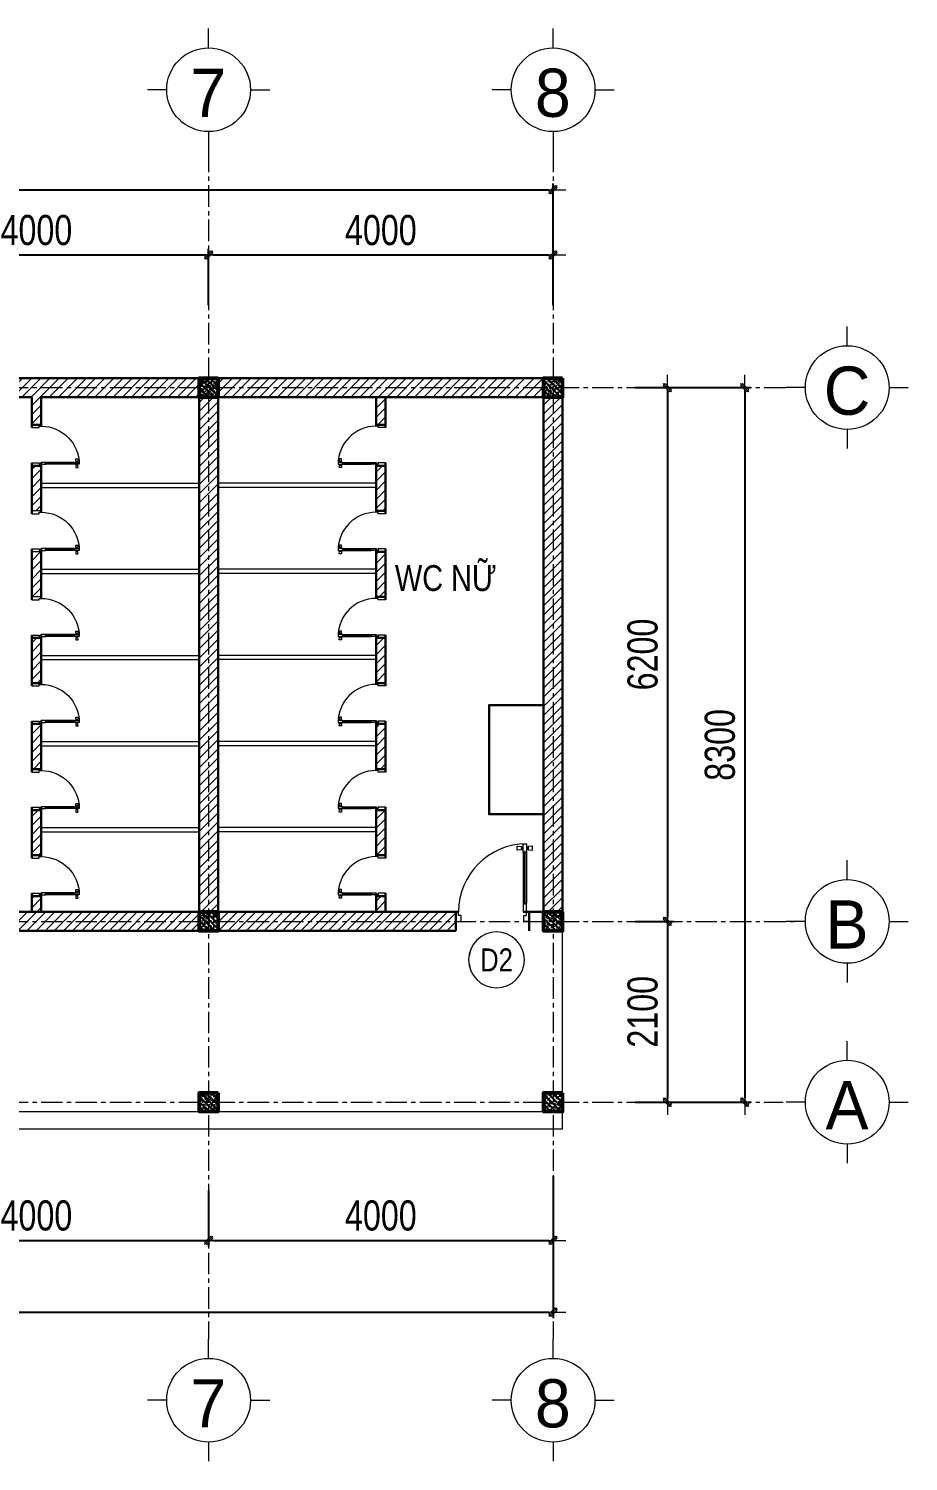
# Model space of a CAD drawing. Header units: millimetres. Extents: x 5243337 to 5938936, y 490824 to 785930.
# Drawn here: x 5715836 to 5726052, y 666091 to 682733 of the extents above; entities that cross this region are included whole.
import ezdxf
from ezdxf.enums import TextEntityAlignment as Align

# ---------------------------------------------------------------- set-up
doc = ezdxf.new("R2010")
doc.units = ezdxf.units.MM
doc.header["$MEASUREMENT"] = 0
doc.header["$PDMODE"] = 32
doc.linetypes.add('ACAD_ISO07W100', pattern=[3, 0, -3])
doc.linetypes.add('CENTER', pattern=[2, 1.25, -0.25, 0.25, -0.25])
doc.layers.get('0').update_dxf_attribs({"lineweight": 0})
doc.layers.get('Defpoints').update_dxf_attribs({"lineweight": 0})
for name, color, linetype, lineweight in [('0.15_Cua', 144, 'Continuous', 15), ('A-WIPEOUT', 254, 'ACAD_ISO07W100', 0), ('cat1', 30, 'Continuous', 50), ('dim', 144, 'Continuous', 13), ('hatch1', 136, 'Continuous', 9), ('LC Dim', 8, 'Continuous', 18), ('LC ISO', 153, 'Continuous', 13), ('LC Net dam 1', 30, 'Continuous', 30), ('LC Net manh', 9, 'Continuous', 5), ('LC Text2', 7, 'Continuous', 25), ('text', 1, 'Continuous', 20), ('thay1', 63, 'Continuous', 18), ('truc', 76, 'CENTER', 9)]:
    doc.layers.add(name, color=color, linetype=linetype, lineweight=lineweight)
doc.layers.add('KICHTHUOC', color=9, linetype='Continuous')
doc.styles.add('EG Hai', font='VHAVANB.TTF')
doc.styles.add('General text 2', font='arial.ttf')
doc.styles.add('HOATBIF', font='hoatbif.shx', dxfattribs={"width": 0.8})
doc.styles.add('T2', font='VHARIAL.TTF', dxfattribs={"width": 0.8})
doc.dimstyles.new('1-100', dxfattribs={"dimscale": 100, "dimtxt": 2.5, "dimasz": 0.35, "dimexe": 0.5, "dimexo": 0, "dimgap": 0.8, "dimtad": 1, "dimdec": 0, "dimzin": 0, "dimdsep": 46, "dimtxsty": 'HOATBIF', "dimblk1": 'DOT', "dimblk2": 'DOT', "dimsah": 1, "dimcen": -1, "dimdle": 1, "dimclrd": 256, "dimclre": 256, "dimclrt": 4, "dimadec": 3, "dimazin": 2, "dimtfac": 0.333333, "dimtdec": 0, "dimtix": 1, "dimtmove": 2, "dimatfit": 3, "dimldrblk": 'DOT', "dimfxl": 1, "dimtvp": 0.833333, "dimtolj": 1, "dimtzin": 0, "dimarcsym": 0})
pattern_1 = [(45, (-21012.93, -22090.29), (-53.0330086, 53.0330086), [])]

# ---------------------------------------------------------------- blocks, each defined once
blk = doc.blocks.new('c220')
at = {"layer": 'hatch1'}
h = blk.add_hatch(dxfattribs=at)
h.set_pattern_fill('VATLIEU04', color=256, scale=10, pattern_type=2)
h.set_pattern_definition([(50, (-5272447.8, -640396.75), (71.72601826, -6.2752135), [7.5, -82.5]), (355, (-5272447.8, -640396.75), (-13.8751334, 75.2192134), [6, -66]), (100.4514, (-5272441.82, -640397.274), (57.8509382, 68.9439542), [6.374019, -70.1142112]), (46.1842, (-5272447.8, -640376.75), (106.7241049, -16.5519014), [11.25, -123.75]), (96.6356, (-5272438.9, -640378.13), (93.4662706, 97.411787), [9.5610288, -105.1713]), (351.1842, (-5272447.8, -640376.75), (93.4661945, 97.41186), [9, -99]), (21, (-5272437.8, -640381.75), (59.6907052, -40.26188907), [7.5, -82.5]), (326, (-5272437.8, -640381.75), (24.3315332, 72.5150045), [6, -66]), (71.4514, (-5272432.825, -640385.11), (84.0222629, 32.2530497), [6.374019, -70.1142112]), (37.5, (-5272447.8, -640396.752), (1.21598553, 33.28938538), [0, -65.2, 0, -67, 0, -66.25]), (7.5, (-5272447.8, -640396.75), (26.30695374, 39.4411712), [0, -38.2, 0, -63.7, 0, -25.25]), (327.5, (-5272470.1, -640396.752), (53.38224362, -2.25548717), [0, -25, 0, -78, 0, -103.5]), (317.5, (-5272480.1, -640396.75), (58.31861693, 10.01049823), [0, -32.5, 0, -51.8, 0, -73.5]), (45, (-5272447.8, -640396.75), (-30.0520382, 30.0520382), []), (45, (-5272447.8, -640384.5), (-30.0520382, 30.0520382), [])])
h.paths.add_polyline_path([(110, -110), (-110, -110), (-110, 110), (110, 110)])
at = {"layer": 'cat1'}
blk.add_lwpolyline([(110, -110), (-110, -110), (-110, 110), (110, 110)], close=True, dxfattribs=at)
blk = doc.blocks.new('DOT')
at = {"layer": 'dim'}
for p, q in [((-3, 0), (3, 0)), ((-1, -1), (1, 1))]:
    blk.add_line(p, q, dxfattribs=at)
blk.add_lwpolyline([(0.5, 1), (-1, -0.5), (-0.5, -1), (1, 0.5)], close=True, dxfattribs=at)
blk = doc.blocks.new('*D751')
at = {"layer": 'Defpoints', "color": 0, "ltscale": 300, "transparency": 16777216}
for p in [(5722876, 678563), (5722876, 672363), (5723254, 672363)]:
    blk.add_point(p, dxfattribs=at)
at = {"layer": 'LC Dim', "lineweight": -2, "ltscale": 300, "transparency": 16777216}
for p, q in [((5722876, 678563), (5723324, 678563)), ((5723254, 678514), (5723254, 672412)), ((5722876, 672363), (5723324, 672363))]:
    blk.add_line(p, q, dxfattribs=at)
at = {"layer": 'LC Dim', "lineweight": -2, "ltscale": 300, "transparency": 16777216, "xscale": 49, "yscale": 49, "zscale": 49}
for p, rotation in [((5723254, 678563), 90), ((5723254, 672363), 270)]:
    blk.add_blockref('DOT', p, dxfattribs=dict(at, rotation=rotation))
at = {"layer": 'LC Dim', "color": 4, "ltscale": 300, "transparency": 16777216, "insert": (5722967, 675463), "char_height": 350, "attachment_point": 5, "rotation": 90, "style": 'HOATBIF'}
blk.add_mtext('\\A1;6200', dxfattribs=at)
blk = doc.blocks.new('_Dot')
at = {"color": 0, "linetype": 'ByBlock', "lineweight": -2}
blk.add_line((-0.5, 0), (-1, 0), dxfattribs=at)
at = {"color": 0, "linetype": 'ByBlock', "const_width": 0.5}
blk.add_lwpolyline([(-0.25, 0, 1), (0.25, 0, 1)], format="xyb", close=True, dxfattribs=at)
blk = doc.blocks.new('*D752')
at = {"layer": 'Defpoints', "color": 0, "ltscale": 300, "transparency": 16777216}
for p in [(5722876, 672363), (5722876, 670263), (5723254, 670263)]:
    blk.add_point(p, dxfattribs=at)
at = {"layer": 'LC Dim', "lineweight": -2, "ltscale": 300, "transparency": 16777216}
for p, q in [((5722876, 672363), (5723324, 672363)), ((5723254, 672314), (5723254, 670312)), ((5722876, 670263), (5723324, 670263))]:
    blk.add_line(p, q, dxfattribs=at)
at = {"layer": 'LC Dim', "lineweight": -2, "ltscale": 300, "transparency": 16777216, "xscale": 49, "yscale": 49, "zscale": 49}
for p, rotation in [((5723254, 672363), 90), ((5723254, 670263), 270)]:
    blk.add_blockref('DOT', p, dxfattribs=dict(at, rotation=rotation))
at = {"layer": 'LC Dim', "color": 4, "ltscale": 300, "transparency": 16777216, "insert": (5722967, 671313), "char_height": 350, "attachment_point": 5, "rotation": 90, "style": 'HOATBIF'}
blk.add_mtext('\\A1;2100', dxfattribs=at)
blk = doc.blocks.new('*D753')
at = {"layer": 'Defpoints', "color": 0, "ltscale": 300, "transparency": 16777216}
for p in [(5722876, 678563), (5722876, 670263), (5724152, 670263)]:
    blk.add_point(p, dxfattribs=at)
at = {"layer": 'LC Dim', "lineweight": -2, "ltscale": 300, "transparency": 16777216}
for p, q in [((5722876, 678563), (5724222, 678563)), ((5724152, 678514), (5724152, 670312)), ((5722876, 670263), (5724222, 670263))]:
    blk.add_line(p, q, dxfattribs=at)
at = {"layer": 'LC Dim', "lineweight": -2, "ltscale": 300, "transparency": 16777216, "xscale": 49, "yscale": 49, "zscale": 49}
for p, rotation in [((5724152, 678563), 90), ((5724152, 670263), 270)]:
    blk.add_blockref('DOT', p, dxfattribs=dict(at, rotation=rotation))
at = {"layer": 'LC Dim', "color": 4, "ltscale": 300, "transparency": 16777216, "insert": (5723865, 674413), "char_height": 350, "attachment_point": 5, "rotation": 90, "style": 'HOATBIF'}
blk.add_mtext('\\A1;8300', dxfattribs=at)
blk = doc.blocks.new('*D754')
at = {"layer": 'Defpoints', "color": 0, "ltscale": 300, "transparency": 16777216}
for p in [(5721926, 680862), (5693926, 679618), (5721926, 679618)]:
    blk.add_point(p, dxfattribs=at)
at = {"layer": 'LC Dim', "lineweight": -2, "ltscale": 300, "transparency": 16777216}
for p, q in [((5693926, 679618), (5693926, 680932)), ((5693975, 680862), (5721877, 680862)), ((5721926, 679618), (5721926, 680932))]:
    blk.add_line(p, q, dxfattribs=at)
at = {"layer": 'LC Dim', "lineweight": -2, "ltscale": 300, "transparency": 16777216, "xscale": 49, "yscale": 49, "zscale": 49, "rotation": 180}
blk.add_blockref('DOT', (5693926, 680862), dxfattribs=at)
at = {"layer": 'LC Dim', "lineweight": -2, "ltscale": 300, "transparency": 16777216, "xscale": 49, "yscale": 49, "zscale": 49}
blk.add_blockref('DOT', (5721926, 680862), dxfattribs=at)
at = {"layer": 'LC Dim', "color": 4, "ltscale": 300, "transparency": 16777216, "insert": (5707926, 681149), "char_height": 350, "attachment_point": 5, "style": 'HOATBIF'}
blk.add_mtext('\\A1;28000', dxfattribs=at)
blk = doc.blocks.new('*D758')
at = {"layer": 'Defpoints', "color": 0, "ltscale": 300, "transparency": 16777216}
for p in [(5717926, 680104), (5717926, 679520), (5713926, 679324)]:
    blk.add_point(p, dxfattribs=at)
at = {"layer": 'LC Dim', "lineweight": -2, "ltscale": 300, "transparency": 16777216}
for p, q in [((5713926, 679324), (5713926, 680174)), ((5717926, 679520), (5717926, 680174)), ((5713975, 680104), (5717877, 680104))]:
    blk.add_line(p, q, dxfattribs=at)
at = {"layer": 'LC Dim', "lineweight": -2, "ltscale": 300, "transparency": 16777216, "xscale": 49, "yscale": 49, "zscale": 49, "rotation": 180}
blk.add_blockref('DOT', (5713926, 680104), dxfattribs=at)
at = {"layer": 'LC Dim', "lineweight": -2, "ltscale": 300, "transparency": 16777216, "xscale": 49, "yscale": 49, "zscale": 49}
blk.add_blockref('DOT', (5717926, 680104), dxfattribs=at)
at = {"layer": 'LC Dim', "color": 4, "ltscale": 300, "transparency": 16777216, "insert": (5715926, 680391), "char_height": 350, "attachment_point": 5, "style": 'HOATBIF'}
blk.add_mtext('\\A1;4000', dxfattribs=at)
blk = doc.blocks.new('*D759')
at = {"layer": 'Defpoints', "color": 0, "ltscale": 300, "transparency": 16777216}
for p in [(5721926, 680104), (5717926, 679520), (5721926, 679520)]:
    blk.add_point(p, dxfattribs=at)
at = {"layer": 'LC Dim', "lineweight": -2, "ltscale": 300, "transparency": 16777216}
for p, q in [((5717926, 679520), (5717926, 680174)), ((5721926, 679520), (5721926, 680174)), ((5717975, 680104), (5721877, 680104))]:
    blk.add_line(p, q, dxfattribs=at)
at = {"layer": 'LC Dim', "lineweight": -2, "ltscale": 300, "transparency": 16777216, "xscale": 49, "yscale": 49, "zscale": 49, "rotation": 180}
blk.add_blockref('DOT', (5717926, 680104), dxfattribs=at)
at = {"layer": 'LC Dim', "lineweight": -2, "ltscale": 300, "transparency": 16777216, "xscale": 49, "yscale": 49, "zscale": 49}
blk.add_blockref('DOT', (5721926, 680104), dxfattribs=at)
at = {"layer": 'LC Dim', "color": 4, "ltscale": 300, "transparency": 16777216, "insert": (5719926, 680391), "char_height": 350, "attachment_point": 5, "style": 'HOATBIF'}
blk.add_mtext('\\A1;4000', dxfattribs=at)
blk = doc.blocks.new('*U311')
for p, q in [((-70, -690), (-70, -100)), ((-30, -690), (-30, -100))]:
    blk.add_line(p, q)
at = {"color": 8, "lineweight": 9}
for p, q in [((-53, -700), (-53, -90)), ((-48, -700), (-48, -90))]:
    blk.add_line(p, q, dxfattribs=at)
for points in [[(-820, 0), (-850, 0), (-850, 196), (-790, 196), (-790, 40), (-820, 40)], [(-30, 0), (0, 0), (0, 196), (-60, 196), (-60, 40), (-30, 40)]]:
    blk.add_lwpolyline(points, close=True)
for points in [[(-55, -100), (-70, -100), (-70, 0), (-30, 0), (-30, -100), (-45, -100), (-45, -90), (-55, -90), (-55, -100)], [(-80, -735), (-90, -735), (-90, -745), (-80, -745)], [(-55, -690), (-70, -690), (-70, -790), (-30, -790), (-30, -690), (-45, -690), (-45, -700), (-55, -700), (-55, -690)], [(-20, -735), (-10, -735), (-10, -745), (-20, -745)]]:
    blk.add_lwpolyline(points)
for points in [[(-95, -720), (-135, -716, 0.443716), (-140, -721), (-140, -759, 0.443716), (-135, -764), (-95, -760, 0.385314), (-90, -755), (-90, -725, 0.385314)], [(-5, -720), (35, -716, -0.443716), (40, -721), (40, -759, -0.443716), (35, -764), (-5, -760, -0.385314), (-10, -755), (-10, -725, -0.385314)]]:
    blk.add_lwpolyline(points, format="xyb", close=True)
for centre, radius, start, end in [((-30, 0), 790, 180, 270), ((-53, -99), 8.25, 186.4342, 273.2898), ((-47, -99), 8.25, 266.7102, 353.5658), ((-53, -691), 8.25, 86.7102, 173.5658), ((-47, -691), 8.25, 6.4342, 93.2898)]:
    blk.add_arc(centre, radius, start, end, dxfattribs=at)
for centre, start, end in [((-30, -740), 143.1301, 216.8699), ((-70, -740), 323.1301, 36.8699)]:
    blk.add_arc(centre, 50, start, end)
blk = doc.blocks.new('*U313')
for p, q in [((-70, -690), (-70, -100)), ((-30, -690), (-30, -100))]:
    blk.add_line(p, q)
at = {"color": 8, "lineweight": 9}
for p, q in [((-53, -700), (-53, -90)), ((-48, -700), (-48, -90))]:
    blk.add_line(p, q, dxfattribs=at)
for points in [[(-820, 0), (-850, 0), (-850, 196), (-790, 196), (-790, 40), (-820, 40)], [(-30, 0), (0, 0), (0, 196), (-60, 196), (-60, 40), (-30, 40)]]:
    blk.add_lwpolyline(points, close=True)
for points in [[(-55, -100), (-70, -100), (-70, 0), (-30, 0), (-30, -100), (-45, -100), (-45, -90), (-55, -90), (-55, -100)], [(-80, -735), (-90, -735), (-90, -745), (-80, -745)], [(-55, -690), (-70, -690), (-70, -790), (-30, -790), (-30, -690), (-45, -690), (-45, -700), (-55, -700), (-55, -690)], [(-20, -735), (-10, -735), (-10, -745), (-20, -745)]]:
    blk.add_lwpolyline(points)
for points in [[(-95, -720), (-135, -716, 0.443716), (-140, -721), (-140, -759, 0.443716), (-135, -764), (-95, -760, 0.385314), (-90, -755), (-90, -725, 0.385314)], [(-5, -720), (35, -716, -0.443716), (40, -721), (40, -759, -0.443716), (35, -764), (-5, -760, -0.385314), (-10, -755), (-10, -725, -0.385314)]]:
    blk.add_lwpolyline(points, format="xyb", close=True)
for centre, radius, start, end in [((-30, 0), 790, 180, 270), ((-53, -99), 8.25, 186.4342, 273.2898), ((-47, -99), 8.25, 266.7102, 353.5658), ((-53, -691), 8.25, 86.7102, 173.5658), ((-47, -691), 8.25, 6.4342, 93.2898)]:
    blk.add_arc(centre, radius, start, end, dxfattribs=at)
for centre, start, end in [((-30, -740), 143.1301, 216.8699), ((-70, -740), 323.1301, 36.8699)]:
    blk.add_arc(centre, 50, start, end)
blk = doc.blocks.new('*U312')
for p, q in [((-70, 690), (-70, 100)), ((-30, 690), (-30, 100))]:
    blk.add_line(p, q)
at = {"color": 8, "lineweight": 9}
for p, q in [((-53, 700), (-53, 90)), ((-48, 700), (-48, 90))]:
    blk.add_line(p, q, dxfattribs=at)
for points in [[(-95, 720), (-135, 716, -0.443716), (-140, 721), (-140, 759, -0.443716), (-135, 764), (-95, 760, -0.385314), (-90, 755), (-90, 725, -0.385314)], [(-5, 720), (35, 716, 0.443716), (40, 721), (40, 759, 0.443716), (35, 764), (-5, 760, 0.385314), (-10, 755), (-10, 725, 0.385314)]]:
    blk.add_lwpolyline(points, format="xyb", close=True)
for points in [[(-80, 735), (-90, 735), (-90, 745), (-80, 745)], [(-55, 690), (-70, 690), (-70, 790), (-30, 790), (-30, 690), (-45, 690), (-45, 700), (-55, 700), (-55, 690)], [(-20, 735), (-10, 735), (-10, 745), (-20, 745)], [(-55, 100), (-70, 100), (-70, 0), (-30, 0), (-30, 100), (-45, 100), (-45, 90), (-55, 90), (-55, 100)]]:
    blk.add_lwpolyline(points)
for points in [[(-30, 0), (0, 0), (0, -110), (-60, -110), (-60, -40), (-30, -40)], [(-820, 0), (-850, 0), (-850, -110), (-790, -110), (-790, -40), (-820, -40)]]:
    blk.add_lwpolyline(points, close=True)
for centre, radius, start, end in [((-30, 0), 790, 90, 180), ((-53, 691), 8.25, 186.4342, 273.2898), ((-47, 691), 8.25, 266.7102, 353.5658), ((-53, 99), 8.25, 86.7102, 173.5658), ((-47, 99), 8.25, 6.4342, 93.2898)]:
    blk.add_arc(centre, radius, start, end, dxfattribs=at)
for centre, start, end in [((-30, 740), 143.1301, 216.8699), ((-70, 740), 323.1301, 36.8699)]:
    blk.add_arc(centre, 50, start, end)
blk = doc.blocks.new('TTRUC')
at = {"layer": 'LC ISO'}
for p, q in [((0, 6.95), (0, 10.13)), ((-6.95, 0), (-10.13, 0)), ((6.95, 0), (10.13, 0)), ((0, -6.95), (0, -10.13))]:
    blk.add_line(p, q, dxfattribs=at)
at = {"layer": 'LC Net manh'}
blk.add_circle((0, 0), 6.95, dxfattribs=at)
blk = doc.blocks.new('*D765')
at = {"layer": 'Defpoints', "color": 0, "transparency": 16777216}
for p in [(5713926, 669237), (5717926, 669237), (5717926, 668658)]:
    blk.add_point(p, dxfattribs=at)
at = {"layer": 'LC Dim', "lineweight": -2, "transparency": 16777216}
for p, q in [((5713926, 669237), (5713926, 668588)), ((5717926, 669237), (5717926, 668588)), ((5713975, 668658), (5717877, 668658))]:
    blk.add_line(p, q, dxfattribs=at)
at = {"layer": 'LC Dim', "lineweight": -2, "transparency": 16777216, "xscale": 49, "yscale": 49, "zscale": 49, "rotation": 180}
blk.add_blockref('DOT', (5713926, 668658), dxfattribs=at)
at = {"layer": 'LC Dim', "lineweight": -2, "transparency": 16777216, "xscale": 49, "yscale": 49, "zscale": 49}
blk.add_blockref('DOT', (5717926, 668658), dxfattribs=at)
at = {"layer": 'LC Dim', "color": 4, "transparency": 16777216, "insert": (5715926, 668945), "char_height": 350, "attachment_point": 5, "style": 'HOATBIF'}
blk.add_mtext('\\A1;4000', dxfattribs=at)
blk = doc.blocks.new('*D766')
at = {"layer": 'Defpoints', "color": 0, "transparency": 16777216}
for p in [(5721926, 669405), (5717926, 669237), (5721926, 668658)]:
    blk.add_point(p, dxfattribs=at)
at = {"layer": 'LC Dim', "lineweight": -2, "transparency": 16777216}
for p, q in [((5721926, 669405), (5721926, 668588)), ((5717926, 669237), (5717926, 668588)), ((5717975, 668658), (5721877, 668658))]:
    blk.add_line(p, q, dxfattribs=at)
at = {"layer": 'LC Dim', "lineweight": -2, "transparency": 16777216, "xscale": 49, "yscale": 49, "zscale": 49, "rotation": 180}
blk.add_blockref('DOT', (5717926, 668658), dxfattribs=at)
at = {"layer": 'LC Dim', "lineweight": -2, "transparency": 16777216, "xscale": 49, "yscale": 49, "zscale": 49}
blk.add_blockref('DOT', (5721926, 668658), dxfattribs=at)
at = {"layer": 'LC Dim', "color": 4, "transparency": 16777216, "insert": (5719926, 668945), "char_height": 350, "attachment_point": 5, "style": 'HOATBIF'}
blk.add_mtext('\\A1;4000', dxfattribs=at)
blk = doc.blocks.new('*D767')
at = {"layer": 'Defpoints', "color": 0, "transparency": 16777216}
for p in [(5693926, 669196), (5721926, 669196), (5721926, 667824)]:
    blk.add_point(p, dxfattribs=at)
at = {"layer": 'LC Dim', "lineweight": -2, "transparency": 16777216}
for p, q in [((5693926, 669196), (5693926, 667754)), ((5721926, 669196), (5721926, 667754)), ((5693975, 667824), (5721877, 667824))]:
    blk.add_line(p, q, dxfattribs=at)
at = {"layer": 'LC Dim', "lineweight": -2, "transparency": 16777216, "xscale": 49, "yscale": 49, "zscale": 49, "rotation": 180}
blk.add_blockref('DOT', (5693926, 667824), dxfattribs=at)
at = {"layer": 'LC Dim', "lineweight": -2, "transparency": 16777216, "xscale": 49, "yscale": 49, "zscale": 49}
blk.add_blockref('DOT', (5721926, 667824), dxfattribs=at)
at = {"layer": 'LC Dim', "color": 4, "transparency": 16777216, "insert": (5707926, 668111), "char_height": 350, "attachment_point": 5, "style": 'HOATBIF'}
blk.add_mtext('\\A1;28000', dxfattribs=at)
blk = doc.blocks.new('*U19')
at = {"layer": 'A-WIPEOUT'}
blk.add_lwpolyline([(0, 4.25), (-2.5, 3.44), (-4.04, 1.31), (-4.04, -1.31), (-2.5, -3.44), (0, -4.25), (2.5, -3.44), (4.04, -1.31), (4.04, 1.31), (2.5, 3.44)], close=True, dxfattribs=at)
blk.add_wipeout([(0, 4.25), (-2.5, 3.44), (-4.04, 1.31), (-4.04, -1.31), (-2.5, -3.44), (0, -4.25), (2.5, -3.44), (4.04, -1.31), (4.04, 1.31), (2.5, 3.44)]).dxf.layer = 'A-WIPEOUT'
blk.add_circle((0, 0), 4.25)
at = {"layer": 'text', "style": 'General text 2', "width": 0.8, "flags": 8}
blk.add_attdef('SYMBOL', text='', height=3.5, dxfattribs=at).set_placement((0, 0), align=Align.MIDDLE_CENTER)

msp = doc.modelspace()

# ---------------------------------------------------------------- hatches: boundary and pattern name
at = {"layer": 'hatch1'}
h = msp.add_hatch(dxfattribs=at)
h.set_pattern_fill('ANSI31', color=256, scale=600)
h.set_pattern_definition(pattern_1)
h.paths.add_polyline_path([(5694036.1, 678453.2), (5694510.1, 678453.2), (5694510.1, 678673.2), (5693816.1, 678673.2), (5693816.1, 672253.2), (5694510.1, 672253.2), (5694510.1, 672473.2), (5694036.1, 672473.2)])
h.paths.add_polyline_path([(5696410.1, 678673.2), (5695510.1, 678673.2), (5695510.1, 678453.2), (5696410.1, 678453.2)])
h.paths.add_polyline_path([(5698442.1, 678673.2), (5697410.1, 678673.2), (5697410.1, 678453.2), (5698442.1, 678453.2)])
h.paths.add_polyline_path([(5700076.1, 678673.2), (5699442.1, 678673.2), (5699442.1, 678453.2), (5700076.1, 678453.2)])
h.paths.add_polyline_path([(5701816.1, 678673.2), (5701076.1, 678673.2), (5701076.1, 678453.2), (5701816.1, 678453.2)])
h.paths.add_polyline_path([(5705816.1, 678673.2), (5702036.1, 678673.2), (5702036.1, 678453.2), (5705816.1, 678453.2)])
h.paths.add_polyline_path([(5696410.1, 672473.2), (5695510.1, 672473.2), (5695510.1, 672253.2), (5696410.1, 672253.2)])
h.paths.add_polyline_path([(5698442.1, 672473.2), (5697410.1, 672473.2), (5697410.1, 672253.2), (5698442.1, 672253.2)])
h.paths.add_polyline_path([(5700076.1, 672473.2), (5699442.1, 672473.2), (5699442.1, 672253.2), (5700076.1, 672253.2)])
h.paths.add_polyline_path([(5701816.1, 672473.2), (5701276.1, 672473.2), (5701276.1, 672253.2), (5701816.1, 672253.2)])
h.paths.add_polyline_path([(5706036.1, 678673.2), (5705816.1, 678673.2), (5705816.1, 678453.2), (5705816.1, 672253.2), (5706036.1, 672253.2)])
h.paths.add_polyline_path([(5706510.1, 678673.2), (5706036.1, 678673.2), (5706036.1, 678453.2), (5706510.1, 678453.2)])
h.paths.add_polyline_path([(5708410.1, 678673.2), (5707510.1, 678673.2), (5707510.1, 678453.2), (5708410.1, 678453.2)])
h.paths.add_polyline_path([(5710442.1, 678673.2), (5709410.1, 678673.2), (5709410.1, 678453.2), (5710442.1, 678453.2)])
h.paths.add_polyline_path([(5712076.1, 678673.2), (5711442.1, 678673.2), (5711442.1, 678453.2), (5712076.1, 678453.2)])
h.paths.add_polyline_path([(5713816.1, 678673.2), (5713076.1, 678673.2), (5713076.1, 678453.2), (5713816.1, 678453.2)])
h.paths.add_polyline_path([(5721816.1, 678673.2), (5714036.1, 678673.2), (5714036.1, 678453.2), (5715871.1, 678453.2), (5715871.1, 678131.8), (5715981.1, 678131.8), (5715981.1, 678453.2), (5721816.1, 678453.2)])
h.paths.add_polyline_path([(5718036.1, 678453.2), (5717816.1, 678453.2), (5717816.1, 672473.2), (5718036.1, 672473.2)])
h.paths.add_polyline_path([(5719981.1, 678453.2), (5719871.1, 678453.2), (5719871.1, 678131.8), (5719981.1, 678131.8)], flags=17)
h.paths.add_polyline_path([(5720798.1, 672473.2), (5718036.1, 672473.2), (5718036.1, 672253.2), (5720798.1, 672253.2)])
h.paths.add_polyline_path([(5717816.1, 672473.2), (5715054.1, 672473.2), (5715054.1, 672253.2), (5717816.1, 672253.2)])
h.paths.add_polyline_path([(5706576.1, 672473.2), (5706036.1, 672473.2), (5706036.1, 672253.2), (5706576.1, 672253.2)])
h.paths.add_polyline_path([(5708410.1, 672473.2), (5707776.1, 672473.2), (5707776.1, 672253.2), (5708410.1, 672253.2)])
h.paths.add_polyline_path([(5710442.1, 672473.2), (5709410.1, 672473.2), (5709410.1, 672253.2), (5710442.1, 672253.2)])
h.paths.add_polyline_path([(5712202.6, 672473.2), (5711442.1, 672473.2), (5711442.1, 672253.2), (5712202.6, 672253.2)])
h.paths.add_polyline_path([(5713816.1, 672473.2), (5713202.6, 672473.2), (5713202.6, 672253.2), (5713816.1, 672253.2)])
h.paths.add_polyline_path([(5714204.1, 672473.2), (5714036.1, 672473.2), (5714036.1, 672253.2), (5714204.1, 672253.2)])
h = msp.add_hatch(dxfattribs=at)
h.set_pattern_fill('ANSI31', color=256, scale=600)
h.set_pattern_definition(pattern_1)
h.paths.add_polyline_path([(5722036.1, 678453.2), (5721816.1, 678453.2), (5721816.1, 672473.2), (5722036.1, 672473.2)])
h = msp.add_hatch(dxfattribs=at)
h.set_pattern_fill('ANSI31', color=256, scale=600)
h.set_pattern_definition(pattern_1)
h.paths.add_polyline_path([(5715981.1, 677655.8), (5715871.1, 677655.8), (5715871.1, 677131.8), (5715981.1, 677131.8)])
h.paths.add_polyline_path([(5715981.1, 676655.8), (5715871.1, 676655.8), (5715871.1, 676131.8), (5715981.1, 676131.8)])
h.paths.add_polyline_path([(5715981.1, 675655.8), (5715871.1, 675655.8), (5715871.1, 675131.8), (5715981.1, 675131.8)])
h.paths.add_polyline_path([(5715981.1, 674655.8), (5715871.1, 674655.8), (5715871.1, 674131.8), (5715981.1, 674131.8)])
h.paths.add_polyline_path([(5715981.1, 673655.8), (5715871.1, 673655.8), (5715871.1, 673131.8), (5715981.1, 673131.8)])
h.paths.add_polyline_path([(5715981.1, 672655.8), (5715871.1, 672655.8), (5715871.1, 672473.2), (5715981.1, 672473.2)])
h.paths.add_polyline_path([(5719981.1, 673655.8), (5719871.1, 673655.8), (5719871.1, 673131.8), (5719981.1, 673131.8)])
h.paths.add_polyline_path([(5719981.1, 674655.8), (5719871.1, 674655.8), (5719871.1, 674131.8), (5719981.1, 674131.8)])
h.paths.add_polyline_path([(5719981.1, 675655.8), (5719871.1, 675655.8), (5719871.1, 675131.8), (5719981.1, 675131.8)])
h.paths.add_polyline_path([(5719981.1, 676655.8), (5719871.1, 676655.8), (5719871.1, 676131.8), (5719981.1, 676131.8)])
h.paths.add_polyline_path([(5719981.1, 677655.8), (5719871.1, 677655.8), (5719871.1, 677131.8), (5719981.1, 677131.8)])
h.paths.add_polyline_path([(5719981.1, 672655.8), (5719871.1, 672655.8), (5719871.1, 672473.2), (5719981.1, 672473.2)])

# ---------------------------------------------------------------- linework, layer by layer
at = {"layer": 'LC ISO'}
for p, q in [((5715981.1, 677453.2), (5717816.1, 677453.2)), ((5715981.1, 677403.2), (5717816.1, 677403.2)), ((5719871.1, 677453.2), (5718036.1, 677453.2)), ((5719871.1, 677403.2), (5718036.1, 677403.2)), ((5715981.1, 676453.2), (5717816.1, 676453.2)), ((5715981.1, 676403.2), (5717816.1, 676403.2)), ((5719871.1, 676453.2), (5718036.1, 676453.2)), ((5719871.1, 676403.2), (5718036.1, 676403.2)), ((5715981.1, 675453.2), (5717816.1, 675453.2)), ((5715981.1, 675403.2), (5717816.1, 675403.2)), ((5719871.1, 675453.2), (5718036.1, 675453.2)), ((5719871.1, 675403.2), (5718036.1, 675403.2)), ((5715981.1, 674453.2), (5717816.1, 674453.2)), ((5715981.1, 674403.2), (5717816.1, 674403.2)), ((5719871.1, 674453.2), (5718036.1, 674453.2)), ((5719871.1, 674403.2), (5718036.1, 674403.2)), ((5715981.1, 673453.2), (5717816.1, 673453.2)), ((5715981.1, 673403.2), (5717816.1, 673403.2)), ((5719871.1, 673453.2), (5718036.1, 673453.2)), ((5719871.1, 673403.2), (5718036.1, 673403.2))]:
    msp.add_line(p, q, dxfattribs=at)
at = {"layer": 'LC Net dam 1'}
for p, q in [((5715871.1, 678098.2), (5715871.1, 678453.2)), ((5715981.1, 678115), (5715981.1, 678453.2)), ((5719871.1, 678115), (5719871.1, 678453.2)), ((5719981.1, 678098.2), (5719981.1, 678453.2)), ((5721816.1, 672473.2), (5721816.1, 678453.2)), ((5715981.1, 678131.8), (5715871.1, 678131.8)), ((5719871.1, 678131.8), (5719981.1, 678131.8)), ((5715871.1, 677098.2), (5715871.1, 677689.4)), ((5715981.1, 677655.8), (5715871.1, 677655.8)), ((5715981.1, 677115), (5715981.1, 677695)), ((5719871.1, 677115), (5719871.1, 677695)), ((5719871.1, 677655.8), (5719981.1, 677655.8)), ((5719871.1, 677655.8), (5719981.1, 677655.8)), ((5719981.1, 677098.2), (5719981.1, 677689.4)), ((5719871.1, 677131.8), (5719981.1, 677131.8)), ((5715871.1, 676098.2), (5715871.1, 676689.4)), ((5715981.1, 676115), (5715981.1, 676695)), ((5719871.1, 676115), (5719871.1, 676695)), ((5719871.1, 676655.8), (5719981.1, 676655.8)), ((5719981.1, 676098.2), (5719981.1, 676689.4)), ((5719871.1, 676131.8), (5719981.1, 676131.8)), ((5715871.1, 675098.2), (5715871.1, 675689.4)), ((5715871.1, 675655.8), (5715981.1, 675655.8)), ((5715981.1, 675115), (5715981.1, 675695)), ((5719871.1, 675115), (5719871.1, 675695)), ((5719871.1, 675655.8), (5719981.1, 675655.8)), ((5719981.1, 675098.2), (5719981.1, 675689.4)), ((5715871.1, 675131.8), (5715981.1, 675131.8)), ((5719871.1, 675131.8), (5719981.1, 675131.8)), ((5715871.1, 674098.2), (5715871.1, 674689.4)), ((5715871.1, 674655.8), (5715981.1, 674655.8)), ((5715981.1, 674115), (5715981.1, 674695)), ((5719871.1, 674115), (5719871.1, 674695)), ((5719871.1, 674655.8), (5719981.1, 674655.8)), ((5719981.1, 674098.2), (5719981.1, 674689.4)), ((5715871.1, 674131.8), (5715981.1, 674131.8)), ((5719871.1, 674131.8), (5719981.1, 674131.8)), ((5715871.1, 673098.2), (5715871.1, 673689.4)), ((5715871.1, 673655.8), (5715981.1, 673655.8)), ((5715981.1, 673115), (5715981.1, 673695)), ((5719871.1, 673115), (5719871.1, 673695)), ((5719871.1, 673655.8), (5719981.1, 673655.8)), ((5719981.1, 673098.2), (5719981.1, 673689.4)), ((5715871.1, 673131.8), (5715981.1, 673131.8)), ((5719871.1, 673131.8), (5719981.1, 673131.8)), ((5715871.1, 672473.2), (5715871.1, 672689.4)), ((5715871.1, 672655.8), (5715981.1, 672655.8)), ((5715981.1, 672473.2), (5715981.1, 672695)), ((5719871.1, 672473.2), (5719871.1, 672695)), ((5719871.1, 672655.8), (5719981.1, 672655.8)), ((5719981.1, 672473.2), (5719981.1, 672689.4)), ((5720798.1, 672473.2), (5720798.1, 672253.2)), ((5721648.1, 672473.2), (5721648.1, 672253.2))]:
    msp.add_line(p, q, dxfattribs=at)
for points in [[(5715871.1, 678453.2), (5714036.1, 678453.2), (5714036.1, 678673.2), (5721816.1, 678673.2), (5721816.1, 678453.2), (5715981.1, 678453.2)], [(5721578.1, 672473.2), (5722036.1, 672473.2), (5722036.1, 678453.2)], [(5715054.1, 672473.2), (5717816.1, 672473.2), (5717816.1, 672253.2), (5715054.1, 672253.2)], [(5720798.1, 672253.2), (5718036.1, 672253.2), (5718036.1, 672473.2), (5720828.1, 672473.2)]]:
    msp.add_lwpolyline(points, dxfattribs=at)
for points in [[(5717816.1, 678453.2), (5718036.1, 678453.2), (5718036.1, 672473.2), (5717816.1, 672473.2)], [(5721816.1, 674875.8), (5721182.6, 674875.8), (5721182.6, 673607.8), (5721816.1, 673607.8)]]:
    msp.add_lwpolyline(points, close=True, dxfattribs=at)
at = {"layer": 'thay1'}
for p, q in [((5722036.1, 669953.2), (5722036.1, 672253.2)), ((5693816.1, 670153.2), (5722036.1, 670153.2)), ((5713926.1, 669953.2), (5722036.1, 669953.2))]:
    msp.add_line(p, q, dxfattribs=at)
at = {"layer": 'truc', "ltscale": 200}
for p, q in [((5717926.1, 681314.1), (5717926.1, 667509.6)), ((5721926.1, 681314.1), (5721926.1, 667509.6)), ((5691979.2, 678563.2), (5724633.7, 678563.2)), ((5691979.2, 672363.2), (5724725.7, 672363.2)), ((5691979.2, 670263.2), (5724598.2, 670263.2))]:
    msp.add_line(p, q, dxfattribs=at)

# ---------------------------------------------------------------- block references
at = {"layer": '0.15_Cua', "yscale": 0.5599999999999999, "zscale": 0.5599999999999999}
for name, p, xscale, rotation in [('*U311', (5715981.1, 677655.8), -0.5599999999999999, 90), ('*U311', (5719871.1, 677655.8), 0.5599999999999999, 270), ('*U311', (5715981.1, 676655.8), -0.5599999999999999, 90), ('*U311', (5719871.1, 676655.8), 0.5599999999999999, 270), ('*U311', (5715981.1, 675655.8), -0.5599999999999999, 90), ('*U311', (5719871.1, 675655.8), 0.5599999999999999, 270), ('*U311', (5715981.1, 674655.8), -0.5599999999999999, 90), ('*U311', (5719871.1, 674655.8), 0.5599999999999999, 270), ('*U311', (5715981.1, 673655.8), -0.5599999999999999, 90), ('*U311', (5719871.1, 673655.8), 0.5599999999999999, 270), ('*U313', (5715981.1, 672655.8), -0.5599999999999999, 90), ('*U311', (5719871.1, 672655.8), 0.5599999999999999, 270)]:
    msp.add_blockref(name, p, dxfattribs=dict(at, xscale=xscale, rotation=rotation))
at = {"layer": '0.15_Cua'}
msp.add_blockref('*U312', (5721648.1, 672473.2), dxfattribs=at)
at = {"layer": 'KICHTHUOC', "ltscale": 300, "xscale": 70, "yscale": 70, "zscale": 70}
for p in [(5717926.1, 682023.3), (5721926.1, 682023.3), (5725342.9, 678563.2), (5725342.9, 672363.2), (5725342.9, 670263.2), (5717926.1, 666800.4), (5721926.1, 666800.4)]:
    msp.add_blockref('TTRUC', p, dxfattribs=at)
at = {"layer": 'LC Net dam 1', "xscale": -1, "rotation": 180}
for p in [(5717926.1, 678563.2), (5721926.1, 678563.2), (5717926.1, 672363.2), (5721926.1, 672363.2), (5717926.1, 670263.2), (5721926.1, 670263.2)]:
    msp.add_blockref('c220', p, dxfattribs=at)

# ---------------------------------------------------------------- texts
at = {"layer": 'LC Text2', "style": 'T2', "width": 0.8}
msp.add_text('wc n÷', height=300, dxfattribs=at).set_placement((5720090.1, 676200.8))
at = {"layer": 'text', "ltscale": 0.2, "style": 'EG Hai'}
for s, p in [('7', (5717923.4, 681539.9)), ('8', (5721923.4, 681539.9)), ('c', (5725340.2, 678079.8)), ('b', (5725340.2, 671879.8)), ('a', (5725340.2, 669779.8)), ('7', (5717923.4, 666316.9)), ('8', (5721923.4, 666316.9))]:
    msp.add_text(s, height=560, dxfattribs=at).set_placement(p, align=Align.BOTTOM_CENTER)

# ---------------------------------------------------------------- dimensions: what is measured, and where the dimension line sits
at = {"layer": 'LC Dim', "ltscale": 300}
for base, p1, p2, picture, middle in [((5721926.1, 680862.3), (5693926.1, 679617.7), (5721926.1, 679617.7), '*D754', (5707926.1, 681149.3)), ((5717926.1, 680103.7), (5713926.1, 679324.3), (5717926.1, 679520.3), '*D758', (5715926.1, 680390.7)), ((5721926.1, 680103.7), (5717926.1, 679520.3), (5721926.1, 679520.3), '*D759', (5719926.1, 680390.7))]:
    dim = msp.add_linear_dim(base=base, p1=p1, p2=p2, dimstyle='1-100', override={"dimscale": 140}, dxfattribs=at)
    dim.commit()
    dim.dimension.update_dxf_attribs({"geometry": picture, "text_midpoint": middle})
for base, p1, p2, picture, middle in [((5723254, 672363.2), (5722875.7, 678563.2), (5722875.7, 672363.2), '*D751', (5722967, 675463.2)), ((5724151.6, 670263.2), (5722875.7, 678563.2), (5722875.7, 670263.2), '*D753', (5723864.6, 674413.2)), ((5723254, 670263.2), (5722875.7, 672363.2), (5722875.7, 670263.2), '*D752', (5722967, 671313.2))]:
    dim = msp.add_linear_dim(base=base, p1=p1, p2=p2, angle=90, dimstyle='1-100', override={"dimscale": 140}, dxfattribs=at)
    dim.commit()
    dim.dimension.update_dxf_attribs({"geometry": picture, "text_midpoint": middle})
at = {"layer": 'LC Dim'}
for base, p1, p2, picture, middle in [((5721926.1, 668657.7), (5717926.1, 669237.2), (5721926.1, 669405.2), '*D766', (5719926.1, 668944.7)), ((5721926.1, 667823.7), (5693926.1, 669196.2), (5721926.1, 669196.2), '*D767', (5707926.1, 668110.7)), ((5717926.1, 668657.7), (5713926.1, 669237.2), (5717926.1, 669237.2), '*D765', (5715926.1, 668944.7))]:
    dim = msp.add_linear_dim(base=base, p1=p1, p2=p2, dimstyle='1-100', override={"dimscale": 140}, dxfattribs=at)
    dim.commit()
    dim.dimension.update_dxf_attribs({"geometry": picture, "text_midpoint": middle})

# ---------------------------------------------------------------- next in the draw order: block references
at = {"layer": 'LC Net manh'}
ref = msp.add_blockref('*U19', (5721269.3, 671916), dxfattribs=dict(at, xscale=-76.23529411762684, yscale=76.23529411762684, zscale=76.23529411762684))
ref.add_attrib('SYMBOL', 'D2', dxfattribs={"layer": 'text', "height": 266.82, "style": 'General text 2', "width": 0.8}).set_placement((5721269.3, 671916), align=Align.MIDDLE_CENTER)

doc.saveas('drawing.dxf')
